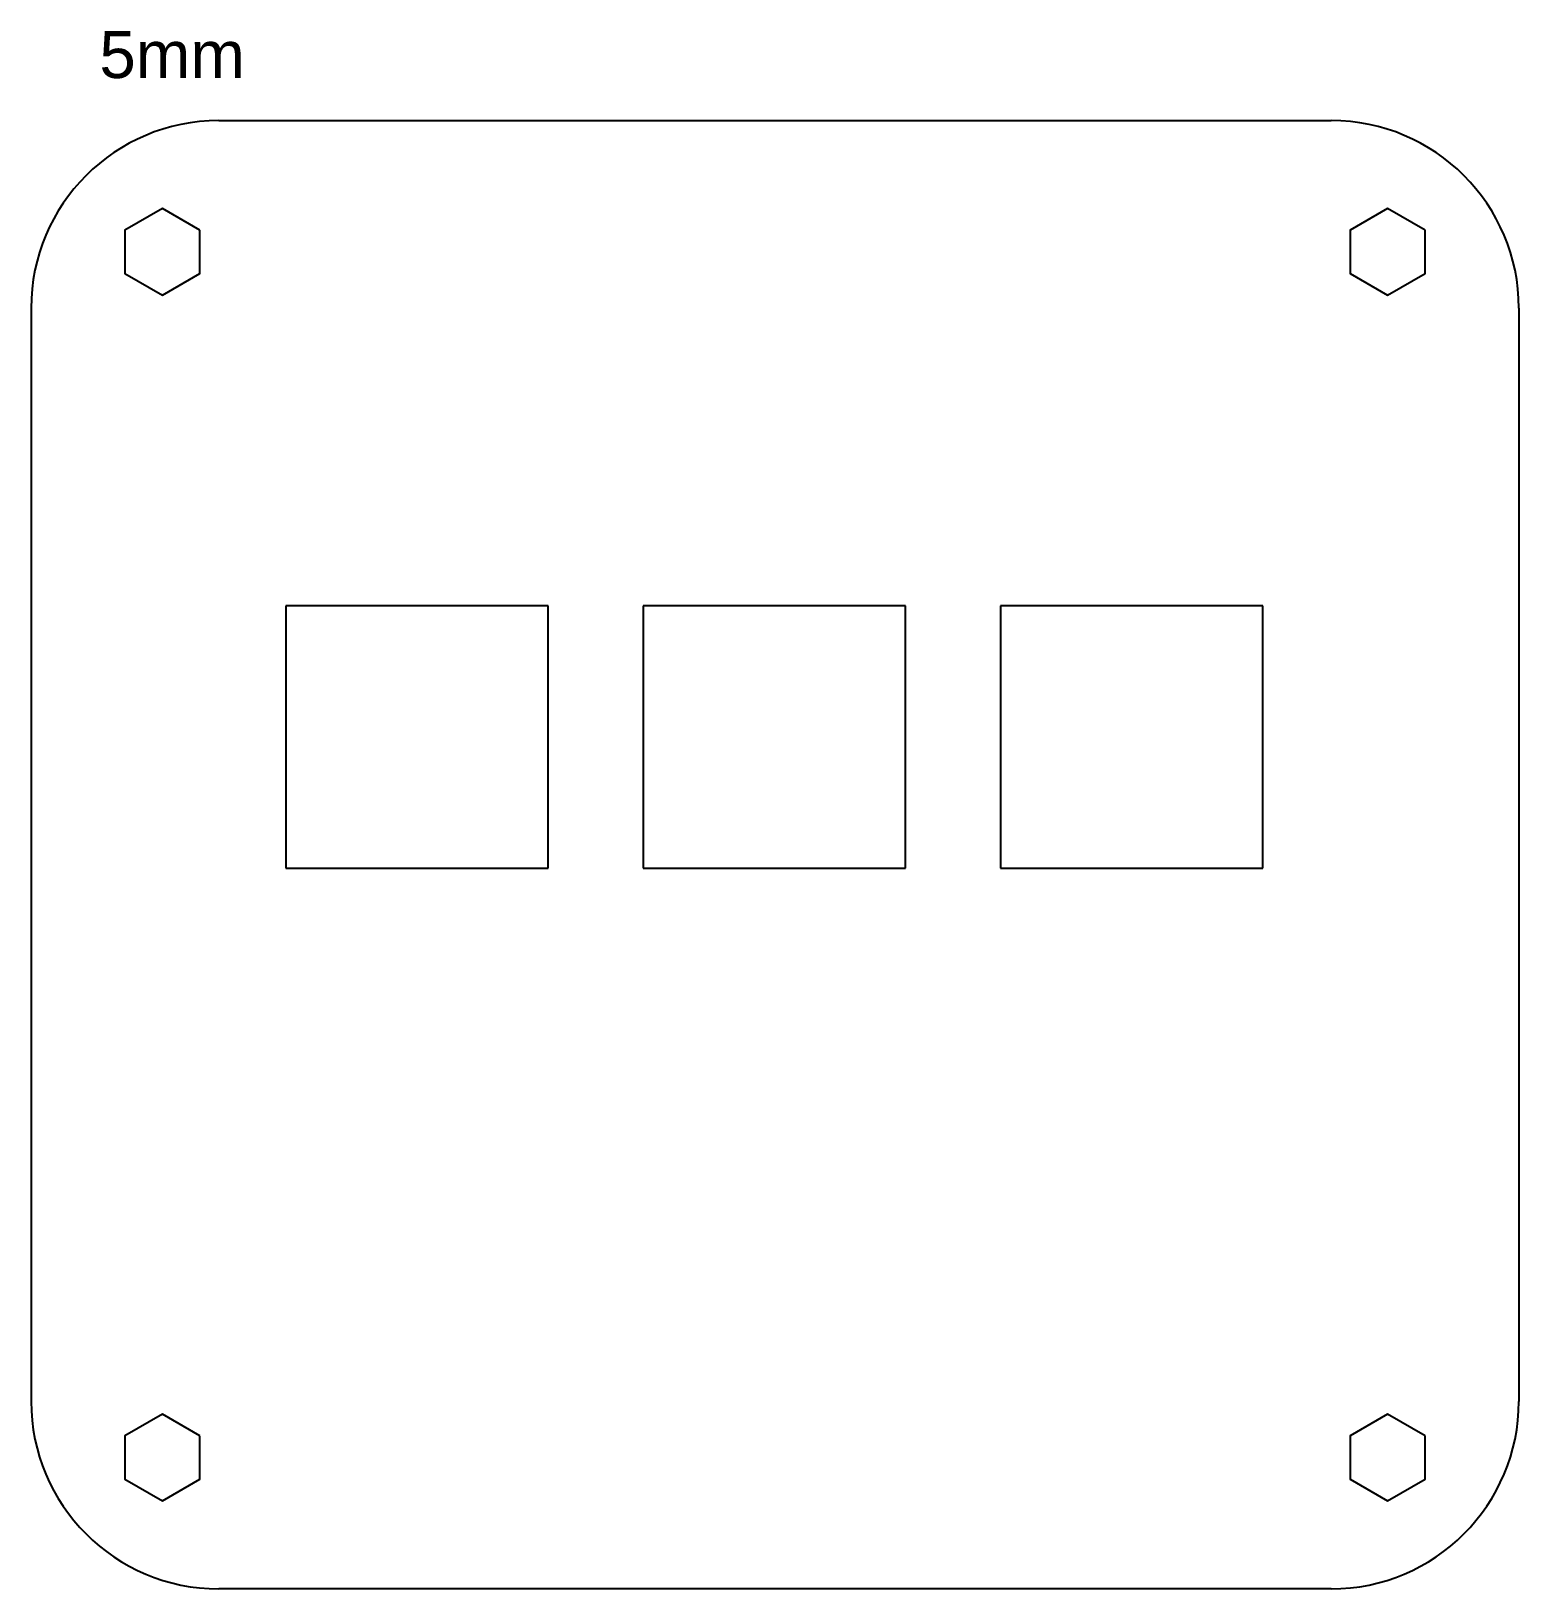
# Model space of a CAD drawing. Header units: millimetres. Extents: x 6.1 to 85.4, y 2.3 to 85.4.
import ezdxf

# ---------------------------------------------------------------- set-up
doc = ezdxf.new("R2010")
doc.units = ezdxf.units.MM
doc.linetypes.add('HIDDEN', pattern=[9.525, 6.35, -3.175])
doc.layers.add('CUT', color=1, linetype='Continuous')
doc.layers.add('HIDDEN', color=130, linetype='HIDDEN')
doc.styles.get("Standard").update_dxf_attribs({"font": 'arial.ttf'})

msp = doc.modelspace()

# ---------------------------------------------------------------- linework, layer by layer
at = {"layer": 'CUT'}
for p, q in [((16.072, 80.596), (36.941, 80.596)), ((36.941, 80.596), (54.514, 80.596)), ((54.514, 80.596), (75.382, 80.596)), ((6.072, 70.596), (6.072, 12.296)), ((85.382, 70.596), (85.382, 12.296)), ((19.642, 54.726), (19.642, 40.726)), ((33.642, 54.726), (19.642, 54.726)), ((33.642, 40.726), (33.642, 54.726)), ((38.693, 54.726), (38.693, 40.726)), ((52.693, 54.726), (38.693, 54.726)), ((52.693, 40.726), (52.693, 54.726)), ((57.742, 54.726), (57.742, 40.726)), ((71.742, 54.726), (57.742, 54.726)), ((71.742, 40.726), (71.742, 54.726)), ((19.642, 40.726), (33.642, 40.726)), ((38.693, 40.726), (52.693, 40.726)), ((57.742, 40.726), (71.742, 40.726)), ((75.382, 2.296), (16.072, 2.296))]:
    msp.add_line(p, q, dxfattribs=at)
for points in [[(15.072, 74.751), (13.072, 75.906), (11.072, 74.751), (11.072, 72.441), (13.072, 71.287), (15.072, 72.441)], [(80.382, 74.751), (78.382, 75.906), (76.382, 74.751), (76.382, 72.441), (78.382, 71.287), (80.382, 72.441)], [(15.072, 10.451), (13.072, 11.606), (11.072, 10.451), (11.072, 8.141), (13.072, 6.987), (15.072, 8.141)], [(80.382, 10.451), (78.382, 11.606), (76.382, 10.451), (76.382, 8.141), (78.382, 6.987), (80.382, 8.141)]]:
    msp.add_lwpolyline(points, close=True, dxfattribs=at)
for centre, start, end in [((16.072, 70.596), 90, 180), ((75.382, 70.596), 0, 90), ((16.072, 12.296), 180, 270), ((75.382, 12.296), 270, 0)]:
    msp.add_arc(centre, 10, start, end, dxfattribs=at)

# ---------------------------------------------------------------- texts
at = {"layer": 'HIDDEN', "insert": (9.708, 85.367), "char_height": 2.5, "attachment_point": 1}
msp.add_mtext_dynamic_manual_height_columns('5mm', width=28.18335, gutter_width=12.5, heights=[0], dxfattribs=at)

doc.saveas('drawing.dxf')
